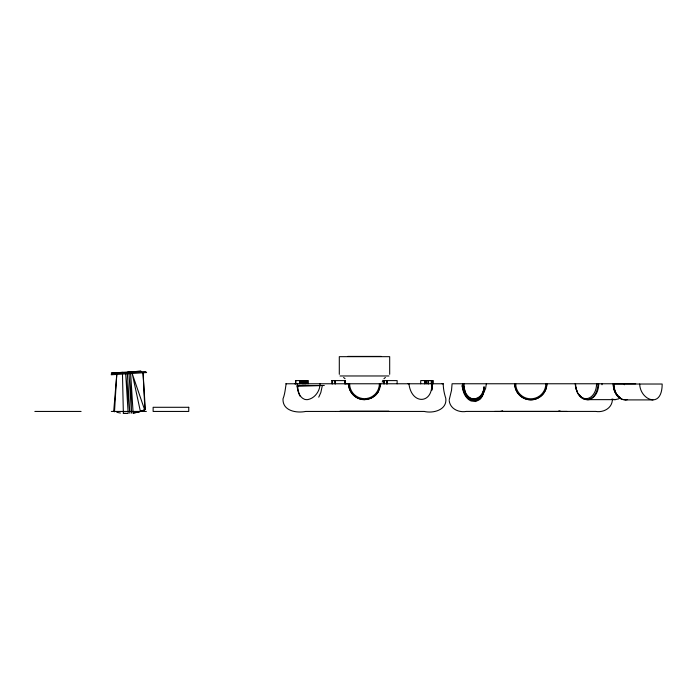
<?xml version="1.0" encoding="UTF-8"?>
<svg xmlns="http://www.w3.org/2000/svg" width="697" height="697" viewBox="0 0 697 697"><rect width="100%" height="100%" fill="white"/><g stroke="black" fill="none" stroke-linecap="round" stroke-linejoin="round"><path stroke-width="1.05" d="M335.719 411.439L424.264 411.439C433.229 413.652 447.378 409.941 445.775 398.275C444.233 393.596 443.283 388.699 443.214 383.768L295.676 383.768L295.781 380.553M299.884 383.768L299.91 380.553M302.35 383.768L302.376 380.553M303.587 383.768L303.613 380.553M305.216 383.768L305.242 380.553M307.046 383.768L307.072 380.553M331.859 383.768L331.911 380.553M332.495 383.768L332.521 380.553M334.821 383.768L334.882 380.553M335.466 383.768L335.484 380.553M344.858 383.768L344.841 380.553M383.62 383.768L383.672 380.553M384.256 383.768L384.282 380.553M386.582 380.597L386.582 383.768L386.643 380.553M386.835 383.768L386.887 380.553M387.227 383.768L387.244 380.553M420.639 383.768L420.744 380.553L433.325 380.597L433.281 383.768M424.848 383.768L424.865 380.553M427.906 383.768L428.01 380.553M428.55 383.768L428.568 380.553M408.05 383.768L408.939 383.768C411.552 406.055 435.024 403.99 431.391 380.553M432.009 383.768L432.027 380.553M484.04 386.391L483.936 390.459A13.522 9.531 85 0 1 480.015 398.553L477.166 400.226L473.298 400.461M484.119 387.515L483.979 390.843A14.419 10.159 85 0 1 479.806 399.477L475.659 401.533L471.085 400.967A16.475 11.605 85 0 1 464.402 394.206L462.782 389.762L462.181 385.467L462.268 386.591M320.089 383.768C320.01 390.825 315.105 398.065 308.004 399.555A15.691 10.864 77.8 0 1 304.502 399.303C298.499 396.95 297.663 389.396 297.61 383.768L294.709 383.768M624.381 384.761L624.425 383.768M380.719 383.768L378.201 391.792M486.367 383.759L485.565 388.665L483.439 393.091M114.5 411.683L116.748 374.777L113.716 411.361L114.404 411.648L113.716 411.361M432.123 385.955L431.852 390.181L432.096 384.352L432.131 385.485M484.006 387.872L483.849 389.335A13.522 9.531 85 0 1 479.937 397.429L476.051 399.364L471.756 398.832A15.456 10.891 85 0 1 465.491 392.481L463.671 386.844M324.297 385.493L322.354 385.502L320.829 392.533L318.747 397.168M612.341 400.514C611.478 408.669 603.079 412.711 595.674 411.422L466.398 411.422C458.853 412.772 450.062 408.956 449.173 400.514M382.209 382.165L382.853 380.335M299.797 380.553L299.771 383.768M303.5 380.553L303.474 383.768M306.959 380.553L306.933 383.768M424.761 380.553L424.734 383.768M428.463 380.553L428.437 383.768M431.922 380.553L431.896 383.768M302.263 380.553L302.245 383.768M305.129 380.553L305.103 383.768M332.408 380.553L332.382 383.768M335.379 380.553L335.353 383.768M384.169 380.553L384.143 383.768M387.14 380.553L387.114 383.768M431.277 380.553L431.26 383.768M482.481 394.38L483.178 393.448M481.409 395.556L479.092 397.508M620.478 397.517L618.553 398.902L615.224 399.642L587.493 399.642M383.942 378.724L385.397 377.434M137.71 412.241L140.402 411.457L132.273 373.81L144.645 409.819L139.069 411.901L133.127 413.051L130.679 373.906L131.489 413.129L129.041 374.01M476.443 399.738L479.536 397.926A14.419 10.159 89.4 0 0 483.997 389.257L483.962 388.124A14.419 10.159 89.4 0 1 479.492 396.802L475.284 398.893L470.745 398.353A16.475 11.605 89.4 0 1 466.65 395.286M140.402 411.457L144.645 409.819M500.612 411.43L502.633 410.777M133.127 413.051L136.246 412.572M474.448 400.522L477.75 399.695L479.719 398.344A14.419 10.159 85 0 0 483.901 389.719M625.218 399.904L652.95 399.904C660.712 399.642 662.228 390.189 662.15 384.021L613.987 384.021A15.874 11.23 90 0 0 627.553 399.555M127.664 372.059L141.029 371.196L111.302 373.061L123.02 372.346M127.577 413.426L123.36 413.382L122.48 374.42M299.806 396.009L297.985 391.165L296.974 385.877L322.354 385.502M319.975 385.563L296.974 385.877M567.07 411.43L494.678 411.43M380.545 383.768L380.606 384.761M335.501 411.439L305.73 411.439C296.652 413.277 282.468 411.038 282.999 398.902C284.934 394.162 285.378 388.238 286.145 383.768M431.373 383.768L432.793 383.768M347.725 356.411L381.268 356.411M340.023 375.971L388.961 375.971M331.859 380.597L345.39 380.597L345.346 383.768M383.62 380.597L397.151 380.597L397.107 383.768M285.805 383.768L295.432 383.768M635.699 383.768L452.083 383.759L451.543 390.215L449.443 398.858A15.9 0.61 -87.1 0 1 449.208 399.634M340.031 411.186L388.952 411.186M34.85 411.439L81.087 411.439M111.337 411.439L146.361 411.439M442.142 383.768L443.214 383.768M345.398 383.768L348.631 383.768A15.874 15.874 0 0 0 364.505 399.642L370.961 398.275L375.125 395.556A15.874 15.517 62.3 0 0 378.201 391.792M123.36 413.382L126.54 413.443M652.95 399.904C645.274 399.311 639.733 391.383 639.715 384.021M615.224 399.642L612.863 399.303M473.986 400.531L471.006 399.843A16.475 11.605 85 0 1 464.324 393.082L462.381 387.062M120.442 413.051L116.843 412.319M558.916 410.777L560.937 411.43M472.906 400.322L471.843 399.956A15.456 10.891 85 0 1 465.57 393.605L464.054 389.449L463.488 385.336L463.566 386.469M469.795 398.858L470.527 399.163M426.111 380.553L426.163 383.768L426.067 380.553M301.148 380.553L301.156 383.768M343.595 377.434L345.05 378.724M344.727 380.553L344.754 383.768M577.282 391.697L575.574 387.062L575.217 383.759M463.758 391.331L462.442 384.003L462.486 385.127M463.226 388.726L462.59 385.607M464.838 391.697L463.888 383.759M127.385 374.115L129.834 413.234L125.73 374.219L128.178 413.365M348.631 383.768C348.43 392.254 356.019 399.834 364.505 399.642A15.874 15.874 0 0 0 380.379 383.768M348.465 383.768L348.517 384.761M612.297 399.634L612.254 399.285A16.005 1.228 87.1 0 1 612.105 398.858M601.99 383.768L602.016 384.761M389.684 374.333L389.684 356.672L339.3 356.672L339.3 374.333M308.318 383.768L308.309 380.553L295.676 380.597L295.676 383.768M304.911 383.768L304.85 380.553L304.859 383.768M596.571 383.768A14.89 10.533 -90 0 1 586.038 398.658A14.89 10.533 -90 0 1 575.504 383.768A15.874 11.23 -90 0 0 586.735 399.642A15.874 11.23 -90 0 0 597.956 383.768M598.723 383.768A15.874 11.23 90 0 1 591.518 398.588A15.874 11.23 90 0 1 579.146 394.389M620.53 397.935A14.89 10.533 90 0 1 613.247 383.768A15.874 11.23 90 0 0 625.653 399.555M619.868 397.377A14.89 10.533 -90 0 1 613.621 383.768M379.395 383.768A14.89 14.89 0 0 1 364.505 398.658A14.89 14.89 0 0 1 349.615 383.768M545.838 383.759A15.055 15.055 0 0 1 530.783 398.815A15.055 15.055 0 0 1 515.728 383.759M590.699 399.285A15.926 10.69 86.1 0 1 589.601 399.547L588.442 399.634A15.883 11.535 85.8 0 1 586.029 399.285M546.823 383.759C547.067 392.951 538.223 400.914 529.11 399.712A16.109 16.057 -48.9 0 1 524.257 398.414C518.577 395.931 514.691 389.963 514.743 383.759A16.04 16.04 0 0 0 530.783 399.799A16.04 16.04 0 0 0 546.823 383.759M145.307 409.418L144.889 409.731L143.077 373.095L145.307 409.418M112.182 373.601L111.154 374.768L146.64 372.546L145.473 371.518L112.182 373.601M188.756 407.292L153.131 407.292L153.131 411.439L188.756 411.439L188.756 407.292"/></g></svg>
